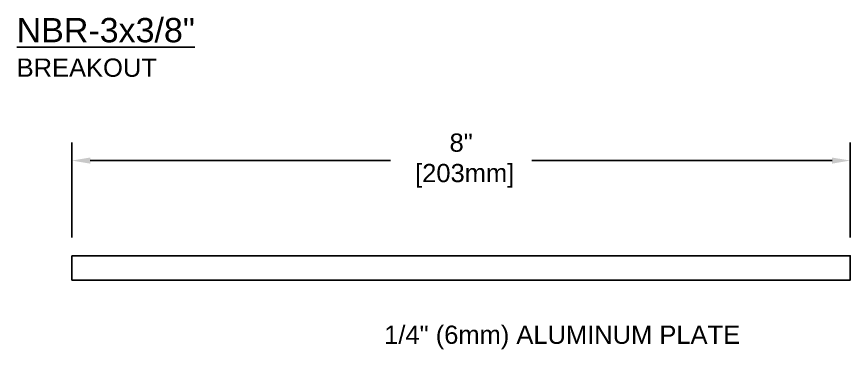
# Model space of a CAD drawing. Header units: inches. Extents: x -14.5 to 24.1, y 4.1 to 13.9.
# Drawn here: x 15.54 to 24.11, y 10.48 to 13.9 of the extents above; entities that cross this region are included whole.
import ezdxf

# ---------------------------------------------------------------- set-up
doc = ezdxf.new("R2010")
doc.units = ezdxf.units.IN
doc.header["$MEASUREMENT"] = 0
for name, color, linetype in [('Dimensions', 3, 'Continuous'), ('Metals', 7, 'Continuous'), ('TEXT', 2, 'Continuous')]:
    doc.layers.add(name, color=color, linetype=linetype)
doc.styles.add('ARIAL', font='arial.ttf')
doc.dimstyles.new('Arial', dxfattribs={"dimtxt": 0.1875, "dimasz": 0.1875, "dimexe": 0.1875, "dimexo": 0.1875, "dimgap": 0.1875, "dimtad": 0, "dimtih": 1, "dimtoh": 1, "dimdec": 4, "dimzin": 3, "dimdsep": 46, "dimlunit": 4, "dimtxsty": 'ARIAL', "dimcen": 0.1875, "dimadec": 0, "dimazin": 0, "dimtfac": 1, "dimtdec": 4, "dimtofl": 0, "dimtmove": 0, "dimatfit": 3, "dimfxl": 0, "dimfrac": 2, "dimtolj": 1, "dimtzin": 0, "dimarcsym": 0})

# ---------------------------------------------------------------- blocks, each defined once
blk = doc.blocks.new('*D21')
at = {"layer": 'Defpoints', "color": 0}
for p in [(24.1097, 12.424), (16.1097, 11.4458), (24.1097, 11.4458)]:
    blk.add_point(p, dxfattribs=at)
at = {"layer": 'Dimensions', "color": 0, "lineweight": -2}
for p, q in [((16.1097, 11.6333), (16.1097, 12.6115)), ((24.1097, 11.6333), (24.1097, 12.6115)), ((16.2972, 12.424), (19.3848, 12.424)), ((23.9222, 12.424), (20.8345, 12.424))]:
    blk.add_line(p, q, dxfattribs=at)
at = {"layer": 'Dimensions', "color": 0}
for points in [[(16.2972, 12.4552), (16.2972, 12.3927), (16.1097, 12.424)], [(23.9222, 12.4552), (23.9222, 12.3927), (24.1097, 12.424)]]:
    blk.add_solid(points, dxfattribs=at)
at = {"layer": 'Dimensions', "color": 0, "insert": (20.1097, 12.424), "char_height": 0.1875, "attachment_point": 5, "style": 'ARIAL'}
blk.add_mtext('\\A1;8"\\P [203mm]', dxfattribs=at)

msp = doc.modelspace()

# ---------------------------------------------------------------- linework, layer by layer
at = {"layer": 'Metals'}
msp.add_lwpolyline([(16.10966, 11.44576), (24.10966, 11.44576), (24.10966, 11.19576), (16.10966, 11.19576)], close=True, dxfattribs=at)

# ---------------------------------------------------------------- texts
at = {"layer": 'TEXT', "style": 'ARIAL'}
for s, insert, char_height, width, attachment_point in [('{\\LNBR-3x3/8"\\P\\H0.75x;\\lBREAKOUT}', (15.54136, 13.88983), 0.25, 5.4862005, 1), ('1/4" (6mm) ALUMINUM PLATE', (19.31846, 10.60593), 0.1875, 4.35072, 4)]:
    msp.add_mtext(s, dxfattribs=dict(at, insert=insert, char_height=char_height, width=width, attachment_point=attachment_point))

# ---------------------------------------------------------------- dimensions: what is measured, and where the dimension line sits
at = {"layer": 'Dimensions'}
dim = msp.add_linear_dim(base=(24.10966, 12.42396), p1=(16.10966, 11.44576), p2=(24.10966, 11.44576), dimstyle='Arial', override={"dimpost": '\\X'}, dxfattribs=at)
dim.commit()
dim.dimension.update_dxf_attribs({"geometry": '*D21', "text_midpoint": (20.10966, 12.42396), "dimtype": 160})

doc.saveas('drawing.dxf')
